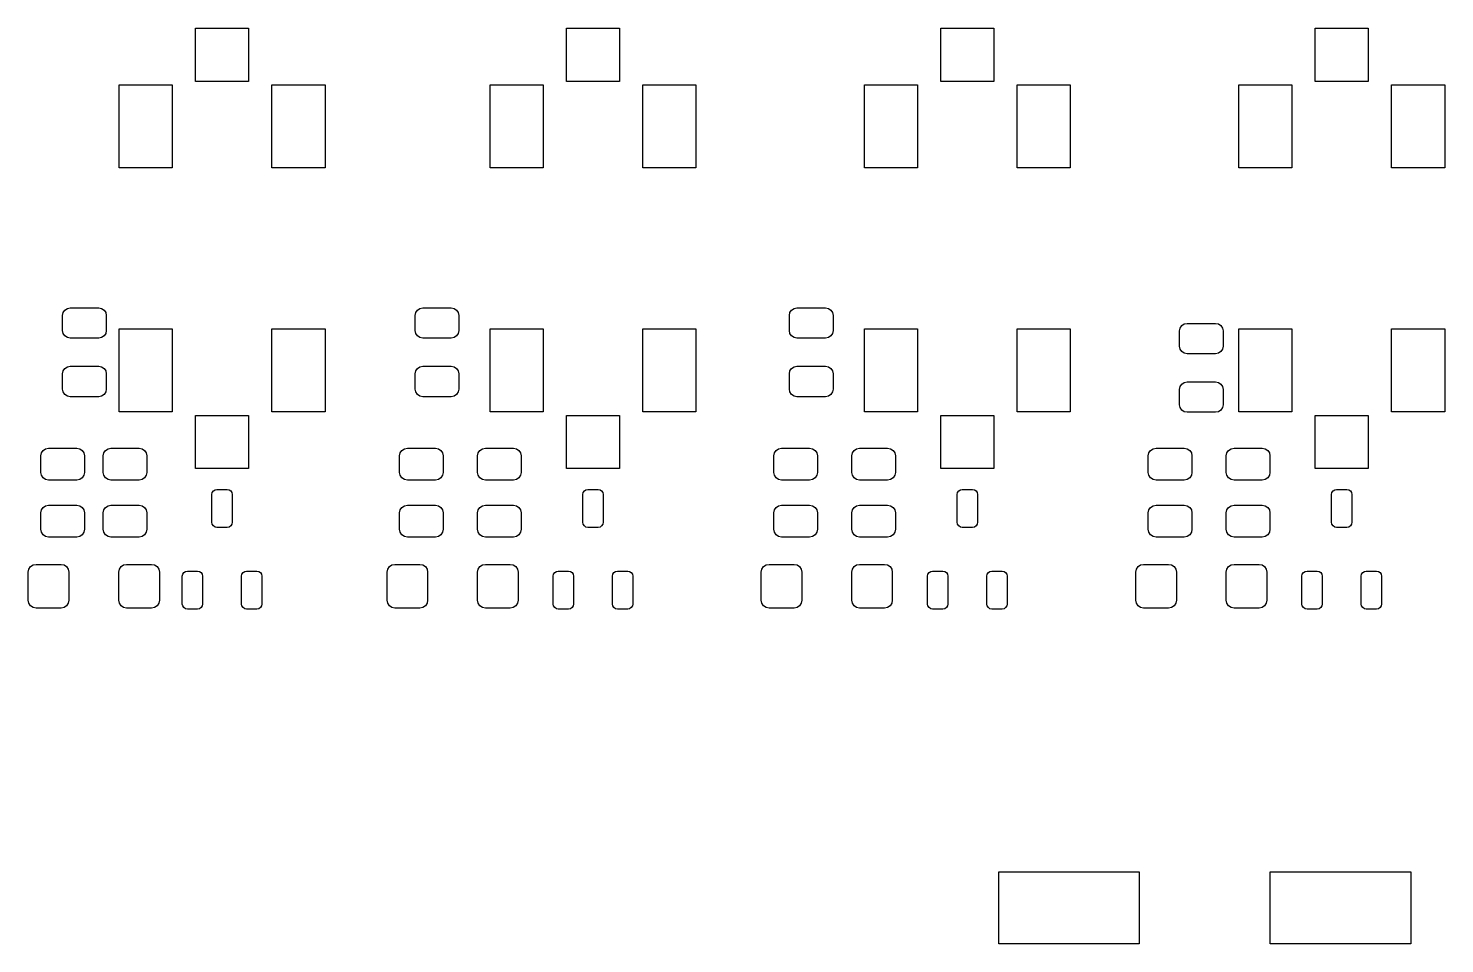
# Model space of a CAD drawing. Extents: x 16.9 to 110, y -69.5 to -40.1.
# Drawn here: x 16.9 to 62.3, y -69.46 to -40.12 of the extents above; entities that cross this region are included whole.
import ezdxf

# ---------------------------------------------------------------- set-up
doc = ezdxf.new("R2010")
doc.units = 0
doc.layers.add('BLACK', color=7, linetype='CONTINUOUS')

msp = doc.modelspace()

# ---------------------------------------------------------------- linework, layer by layer
at = {"layer": 'BLACK', "linetype": 'CONTINUOUS'}
for p, q in [((22.26, -41.816), (22.26, -40.116)), ((22.26, -40.116), (23.96, -40.116)), ((23.96, -40.116), (23.96, -41.816)), ((34.15, -41.816), (34.15, -40.116)), ((34.15, -40.116), (35.85, -40.116)), ((35.85, -40.116), (35.85, -41.816)), ((46.15, -41.816), (46.15, -40.116)), ((46.15, -40.116), (47.85, -40.116)), ((47.85, -40.116), (47.85, -41.816)), ((58.15, -41.816), (58.15, -40.116)), ((58.15, -40.116), (59.85, -40.116)), ((59.85, -40.116), (59.85, -41.816)), ((19.81, -44.586), (19.81, -41.926)), ((19.81, -41.926), (21.51, -41.926)), ((21.51, -41.926), (21.51, -44.586)), ((23.96, -41.816), (22.26, -41.816)), ((24.71, -44.586), (24.71, -41.926)), ((24.71, -41.926), (26.41, -41.926)), ((26.41, -41.926), (26.41, -44.586)), ((31.7, -44.586), (31.7, -41.926)), ((31.7, -41.926), (33.4, -41.926)), ((33.4, -41.926), (33.4, -44.586)), ((35.85, -41.816), (34.15, -41.816)), ((36.6, -44.586), (36.6, -41.926)), ((36.6, -41.926), (38.3, -41.926)), ((38.3, -41.926), (38.3, -44.586)), ((43.7, -44.586), (43.7, -41.926)), ((43.7, -41.926), (45.4, -41.926)), ((45.4, -41.926), (45.4, -44.586)), ((47.85, -41.816), (46.15, -41.816)), ((48.6, -44.586), (48.6, -41.926)), ((48.6, -41.926), (50.3, -41.926)), ((50.3, -41.926), (50.3, -44.586)), ((55.7, -44.586), (55.7, -41.926)), ((55.7, -41.926), (57.4, -41.926)), ((57.4, -41.926), (57.4, -44.586)), ((59.85, -41.816), (58.15, -41.816)), ((60.6, -44.586), (60.6, -41.926)), ((60.6, -41.926), (62.3, -41.926)), ((62.3, -41.926), (62.3, -44.586)), ((21.51, -44.586), (19.81, -44.586)), ((26.41, -44.586), (24.71, -44.586)), ((33.4, -44.586), (31.7, -44.586)), ((38.3, -44.586), (36.6, -44.586)), ((45.4, -44.586), (43.7, -44.586)), ((50.3, -44.586), (48.6, -44.586)), ((57.4, -44.586), (55.7, -44.586)), ((62.3, -44.586), (60.6, -44.586)), ((18, -49.31875), (18.018554, -49.225471)), ((18, -49.80625), (18, -49.31875)), ((18.018554, -49.225471), (18.071393, -49.146393)), ((18.071393, -49.146393), (18.150471, -49.093554)), ((18.150471, -49.093554), (18.24375, -49.075)), ((18.24375, -49.075), (19.15625, -49.075)), ((19.15625, -49.075), (19.249529, -49.093554)), ((19.249529, -49.093554), (19.328607, -49.146393)), ((19.328607, -49.146393), (19.381446, -49.225471)), ((19.381446, -49.225471), (19.4, -49.31875)), ((19.4, -49.31875), (19.4, -49.80625)), ((29.3, -49.31875), (29.318554, -49.225471)), ((29.3, -49.80625), (29.3, -49.31875)), ((29.318554, -49.225471), (29.371393, -49.146393)), ((29.371393, -49.146393), (29.450471, -49.093554)), ((29.450471, -49.093554), (29.54375, -49.075)), ((29.54375, -49.075), (30.45625, -49.075)), ((30.45625, -49.075), (30.549529, -49.093554)), ((30.549529, -49.093554), (30.628607, -49.146393)), ((30.628607, -49.146393), (30.681446, -49.225471)), ((30.681446, -49.225471), (30.7, -49.31875)), ((30.7, -49.31875), (30.7, -49.80625)), ((41.295, -49.31875), (41.313554, -49.225471)), ((41.295, -49.80625), (41.295, -49.31875)), ((41.313554, -49.225471), (41.366393, -49.146393)), ((41.366393, -49.146393), (41.445471, -49.093554)), ((41.445471, -49.093554), (41.53875, -49.075)), ((41.53875, -49.075), (42.45125, -49.075)), ((42.45125, -49.075), (42.544529, -49.093554)), ((42.544529, -49.093554), (42.623607, -49.146393)), ((42.623607, -49.146393), (42.676446, -49.225471)), ((42.676446, -49.225471), (42.695, -49.31875)), ((42.695, -49.31875), (42.695, -49.80625)), ((18.018554, -49.899529), (18, -49.80625)), ((18.071393, -49.978607), (18.018554, -49.899529)), ((19.381446, -49.899529), (19.328607, -49.978607)), ((19.4, -49.80625), (19.381446, -49.899529)), ((19.81, -52.414), (19.81, -49.754)), ((19.81, -49.754), (21.51, -49.754)), ((21.51, -49.754), (21.51, -52.414)), ((24.71, -52.414), (24.71, -49.754)), ((24.71, -49.754), (26.41, -49.754)), ((26.41, -49.754), (26.41, -52.414)), ((29.318554, -49.899529), (29.3, -49.80625)), ((29.371393, -49.978607), (29.318554, -49.899529)), ((30.681446, -49.899529), (30.628607, -49.978607)), ((30.7, -49.80625), (30.681446, -49.899529)), ((31.7, -52.414), (31.7, -49.754)), ((31.7, -49.754), (33.4, -49.754)), ((33.4, -49.754), (33.4, -52.414)), ((36.6, -52.414), (36.6, -49.754)), ((36.6, -49.754), (38.3, -49.754)), ((38.3, -49.754), (38.3, -52.414)), ((41.313554, -49.899529), (41.295, -49.80625)), ((41.366393, -49.978607), (41.313554, -49.899529)), ((42.676446, -49.899529), (42.623607, -49.978607)), ((42.695, -49.80625), (42.676446, -49.899529)), ((43.7, -52.414), (43.7, -49.754)), ((43.7, -49.754), (45.4, -49.754)), ((45.4, -49.754), (45.4, -52.414)), ((48.6, -52.414), (48.6, -49.754)), ((48.6, -49.754), (50.3, -49.754)), ((50.3, -49.754), (50.3, -52.414)), ((53.8, -49.81875), (53.818554, -49.725471)), ((53.8, -50.30625), (53.8, -49.81875)), ((53.818554, -49.725471), (53.871393, -49.646393)), ((53.871393, -49.646393), (53.950471, -49.593554)), ((53.950471, -49.593554), (54.04375, -49.575)), ((54.04375, -49.575), (54.95625, -49.575)), ((54.95625, -49.575), (55.049529, -49.593554)), ((55.049529, -49.593554), (55.128607, -49.646393)), ((55.128607, -49.646393), (55.181446, -49.725471)), ((55.181446, -49.725471), (55.2, -49.81875)), ((55.2, -49.81875), (55.2, -50.30625)), ((55.7, -52.414), (55.7, -49.754)), ((55.7, -49.754), (57.4, -49.754)), ((57.4, -49.754), (57.4, -52.414)), ((60.6, -52.414), (60.6, -49.754)), ((60.6, -49.754), (62.3, -49.754)), ((62.3, -49.754), (62.3, -52.414)), ((18.150471, -50.031446), (18.071393, -49.978607)), ((18.24375, -50.05), (18.150471, -50.031446)), ((19.15625, -50.05), (18.24375, -50.05)), ((19.249529, -50.031446), (19.15625, -50.05)), ((19.328607, -49.978607), (19.249529, -50.031446)), ((29.450471, -50.031446), (29.371393, -49.978607)), ((29.54375, -50.05), (29.450471, -50.031446)), ((30.45625, -50.05), (29.54375, -50.05)), ((30.549529, -50.031446), (30.45625, -50.05)), ((30.628607, -49.978607), (30.549529, -50.031446)), ((41.445471, -50.031446), (41.366393, -49.978607)), ((41.53875, -50.05), (41.445471, -50.031446)), ((42.45125, -50.05), (41.53875, -50.05)), ((42.544529, -50.031446), (42.45125, -50.05)), ((42.623607, -49.978607), (42.544529, -50.031446)), ((53.818554, -50.399529), (53.8, -50.30625)), ((55.2, -50.30625), (55.181446, -50.399529)), ((53.871393, -50.478607), (53.818554, -50.399529)), ((53.950471, -50.531446), (53.871393, -50.478607)), ((54.04375, -50.55), (53.950471, -50.531446)), ((54.95625, -50.55), (54.04375, -50.55)), ((55.049529, -50.531446), (54.95625, -50.55)), ((55.128607, -50.478607), (55.049529, -50.531446)), ((55.181446, -50.399529), (55.128607, -50.478607)), ((18, -51.19375), (18.018554, -51.100471)), ((18, -51.68125), (18, -51.19375)), ((18.018554, -51.100471), (18.071393, -51.021393)), ((18.071393, -51.021393), (18.150471, -50.968554)), ((18.150471, -50.968554), (18.24375, -50.95)), ((18.24375, -50.95), (19.15625, -50.95)), ((19.15625, -50.95), (19.249529, -50.968554)), ((19.249529, -50.968554), (19.328607, -51.021393)), ((19.328607, -51.021393), (19.381446, -51.100471)), ((19.381446, -51.100471), (19.4, -51.19375)), ((19.4, -51.19375), (19.4, -51.68125)), ((29.3, -51.19375), (29.318554, -51.100471)), ((29.3, -51.68125), (29.3, -51.19375)), ((29.318554, -51.100471), (29.371393, -51.021393)), ((29.371393, -51.021393), (29.450471, -50.968554)), ((29.450471, -50.968554), (29.54375, -50.95)), ((29.54375, -50.95), (30.45625, -50.95)), ((30.45625, -50.95), (30.549529, -50.968554)), ((30.549529, -50.968554), (30.628607, -51.021393)), ((30.628607, -51.021393), (30.681446, -51.100471)), ((30.681446, -51.100471), (30.7, -51.19375)), ((30.7, -51.19375), (30.7, -51.68125)), ((41.295, -51.19375), (41.313554, -51.100471)), ((41.295, -51.68125), (41.295, -51.19375)), ((41.313554, -51.100471), (41.366393, -51.021393)), ((41.366393, -51.021393), (41.445471, -50.968554)), ((41.445471, -50.968554), (41.53875, -50.95)), ((41.53875, -50.95), (42.45125, -50.95)), ((42.45125, -50.95), (42.544529, -50.968554)), ((42.544529, -50.968554), (42.623607, -51.021393)), ((42.623607, -51.021393), (42.676446, -51.100471)), ((42.676446, -51.100471), (42.695, -51.19375)), ((42.695, -51.19375), (42.695, -51.68125)), ((18.018554, -51.774529), (18, -51.68125)), ((19.4, -51.68125), (19.381446, -51.774529)), ((29.318554, -51.774529), (29.3, -51.68125)), ((30.7, -51.68125), (30.681446, -51.774529)), ((41.313554, -51.774529), (41.295, -51.68125)), ((42.695, -51.68125), (42.676446, -51.774529)), ((53.8, -51.69375), (53.818554, -51.600471)), ((53.8, -52.18125), (53.8, -51.69375)), ((53.818554, -51.600471), (53.871393, -51.521393)), ((53.871393, -51.521393), (53.950471, -51.468554)), ((53.950471, -51.468554), (54.04375, -51.45)), ((54.04375, -51.45), (54.95625, -51.45)), ((54.95625, -51.45), (55.049529, -51.468554)), ((55.049529, -51.468554), (55.128607, -51.521393)), ((55.128607, -51.521393), (55.181446, -51.600471)), ((55.181446, -51.600471), (55.2, -51.69375)), ((55.2, -51.69375), (55.2, -52.18125)), ((18.071393, -51.853607), (18.018554, -51.774529)), ((18.150471, -51.906446), (18.071393, -51.853607)), ((18.24375, -51.925), (18.150471, -51.906446)), ((19.15625, -51.925), (18.24375, -51.925)), ((19.249529, -51.906446), (19.15625, -51.925)), ((19.328607, -51.853607), (19.249529, -51.906446)), ((19.381446, -51.774529), (19.328607, -51.853607)), ((29.371393, -51.853607), (29.318554, -51.774529)), ((29.450471, -51.906446), (29.371393, -51.853607)), ((29.54375, -51.925), (29.450471, -51.906446)), ((30.45625, -51.925), (29.54375, -51.925)), ((30.549529, -51.906446), (30.45625, -51.925)), ((30.628607, -51.853607), (30.549529, -51.906446)), ((30.681446, -51.774529), (30.628607, -51.853607)), ((41.366393, -51.853607), (41.313554, -51.774529)), ((41.445471, -51.906446), (41.366393, -51.853607)), ((41.53875, -51.925), (41.445471, -51.906446)), ((42.45125, -51.925), (41.53875, -51.925)), ((42.544529, -51.906446), (42.45125, -51.925)), ((42.623607, -51.853607), (42.544529, -51.906446)), ((42.676446, -51.774529), (42.623607, -51.853607)), ((53.818554, -52.274529), (53.8, -52.18125)), ((55.2, -52.18125), (55.181446, -52.274529)), ((21.51, -52.414), (19.81, -52.414)), ((22.26, -54.224), (22.26, -52.524)), ((22.26, -52.524), (23.96, -52.524)), ((23.96, -52.524), (23.96, -54.224)), ((26.41, -52.414), (24.71, -52.414)), ((33.4, -52.414), (31.7, -52.414)), ((34.15, -54.224), (34.15, -52.524)), ((34.15, -52.524), (35.85, -52.524)), ((35.85, -52.524), (35.85, -54.224)), ((38.3, -52.414), (36.6, -52.414)), ((45.4, -52.414), (43.7, -52.414)), ((46.15, -54.224), (46.15, -52.524)), ((46.15, -52.524), (47.85, -52.524)), ((47.85, -52.524), (47.85, -54.224)), ((50.3, -52.414), (48.6, -52.414)), ((53.871393, -52.353607), (53.818554, -52.274529)), ((53.950471, -52.406446), (53.871393, -52.353607)), ((54.04375, -52.425), (53.950471, -52.406446)), ((54.95625, -52.425), (54.04375, -52.425)), ((55.049529, -52.406446), (54.95625, -52.425)), ((55.128607, -52.353607), (55.049529, -52.406446)), ((55.181446, -52.274529), (55.128607, -52.353607)), ((57.4, -52.414), (55.7, -52.414)), ((58.15, -54.224), (58.15, -52.524)), ((58.15, -52.524), (59.85, -52.524)), ((59.85, -52.524), (59.85, -54.224)), ((62.3, -52.414), (60.6, -52.414)), ((17.3, -53.825), (17.31903, -53.729329)), ((17.3, -54.35), (17.3, -53.825)), ((17.31903, -53.729329), (17.373223, -53.648223)), ((17.373223, -53.648223), (17.454329, -53.59403)), ((17.454329, -53.59403), (17.55, -53.575)), ((17.55, -53.575), (18.45, -53.575)), ((18.45, -53.575), (18.545671, -53.59403)), ((18.545671, -53.59403), (18.626777, -53.648223)), ((18.626777, -53.648223), (18.68097, -53.729329)), ((18.68097, -53.729329), (18.7, -53.825)), ((18.7, -53.825), (18.7, -54.35)), ((19.3, -53.825), (19.31903, -53.729329)), ((19.3, -54.35), (19.3, -53.825)), ((19.31903, -53.729329), (19.373223, -53.648223)), ((19.373223, -53.648223), (19.454329, -53.59403)), ((19.454329, -53.59403), (19.55, -53.575)), ((19.55, -53.575), (20.45, -53.575)), ((20.45, -53.575), (20.545671, -53.59403)), ((20.545671, -53.59403), (20.626777, -53.648223)), ((20.626777, -53.648223), (20.68097, -53.729329)), ((20.68097, -53.729329), (20.7, -53.825)), ((20.7, -53.825), (20.7, -54.35)), ((28.8, -53.825), (28.81903, -53.729329)), ((28.8, -54.35), (28.8, -53.825)), ((28.81903, -53.729329), (28.873223, -53.648223)), ((28.873223, -53.648223), (28.954329, -53.59403)), ((28.954329, -53.59403), (29.05, -53.575)), ((29.05, -53.575), (29.95, -53.575)), ((29.95, -53.575), (30.045671, -53.59403)), ((30.045671, -53.59403), (30.126777, -53.648223)), ((30.126777, -53.648223), (30.18097, -53.729329)), ((30.18097, -53.729329), (30.2, -53.825)), ((30.2, -53.825), (30.2, -54.35)), ((31.3, -53.825), (31.31903, -53.729329)), ((31.3, -54.35), (31.3, -53.825)), ((31.31903, -53.729329), (31.373223, -53.648223)), ((31.373223, -53.648223), (31.454329, -53.59403)), ((31.454329, -53.59403), (31.55, -53.575)), ((31.55, -53.575), (32.45, -53.575)), ((32.45, -53.575), (32.545671, -53.59403)), ((32.545671, -53.59403), (32.626777, -53.648223)), ((32.626777, -53.648223), (32.68097, -53.729329)), ((32.68097, -53.729329), (32.7, -53.825)), ((32.7, -53.825), (32.7, -54.35)), ((40.795, -53.825), (40.81403, -53.729329)), ((40.795, -54.35), (40.795, -53.825)), ((40.81403, -53.729329), (40.868223, -53.648223)), ((40.868223, -53.648223), (40.949329, -53.59403)), ((40.949329, -53.59403), (41.045, -53.575)), ((41.045, -53.575), (41.945, -53.575)), ((41.945, -53.575), (42.040671, -53.59403)), ((42.040671, -53.59403), (42.121777, -53.648223)), ((42.121777, -53.648223), (42.17597, -53.729329)), ((42.17597, -53.729329), (42.195, -53.825)), ((42.195, -53.825), (42.195, -54.35)), ((43.295, -53.825), (43.31403, -53.729329)), ((43.295, -54.35), (43.295, -53.825)), ((43.31403, -53.729329), (43.368223, -53.648223)), ((43.368223, -53.648223), (43.449329, -53.59403)), ((43.449329, -53.59403), (43.545, -53.575)), ((43.545, -53.575), (44.445, -53.575)), ((44.445, -53.575), (44.540671, -53.59403)), ((44.540671, -53.59403), (44.621777, -53.648223)), ((44.621777, -53.648223), (44.67597, -53.729329)), ((44.67597, -53.729329), (44.695, -53.825)), ((44.695, -53.825), (44.695, -54.35)), ((52.8, -53.825), (52.81903, -53.729329)), ((52.8, -54.35), (52.8, -53.825)), ((52.81903, -53.729329), (52.873223, -53.648223)), ((52.873223, -53.648223), (52.954329, -53.59403)), ((52.954329, -53.59403), (53.05, -53.575)), ((53.05, -53.575), (53.95, -53.575)), ((53.95, -53.575), (54.045671, -53.59403)), ((54.045671, -53.59403), (54.126777, -53.648223)), ((54.126777, -53.648223), (54.18097, -53.729329)), ((54.18097, -53.729329), (54.2, -53.825)), ((54.2, -53.825), (54.2, -54.35)), ((55.3, -53.825), (55.31903, -53.729329)), ((55.3, -54.35), (55.3, -53.825)), ((55.31903, -53.729329), (55.373223, -53.648223)), ((55.373223, -53.648223), (55.454329, -53.59403)), ((55.454329, -53.59403), (55.55, -53.575)), ((55.55, -53.575), (56.45, -53.575)), ((56.45, -53.575), (56.545671, -53.59403)), ((56.545671, -53.59403), (56.626777, -53.648223)), ((56.626777, -53.648223), (56.68097, -53.729329)), ((56.68097, -53.729329), (56.7, -53.825)), ((56.7, -53.825), (56.7, -54.35)), ((17.31903, -54.445671), (17.3, -54.35)), ((17.373223, -54.526777), (17.31903, -54.445671)), ((18.68097, -54.445671), (18.626777, -54.526777)), ((18.7, -54.35), (18.68097, -54.445671)), ((19.31903, -54.445671), (19.3, -54.35)), ((19.373223, -54.526777), (19.31903, -54.445671)), ((20.68097, -54.445671), (20.626777, -54.526777)), ((20.7, -54.35), (20.68097, -54.445671)), ((23.96, -54.224), (22.26, -54.224)), ((28.81903, -54.445671), (28.8, -54.35)), ((28.873223, -54.526777), (28.81903, -54.445671)), ((30.18097, -54.445671), (30.126777, -54.526777)), ((30.2, -54.35), (30.18097, -54.445671)), ((31.31903, -54.445671), (31.3, -54.35)), ((31.373223, -54.526777), (31.31903, -54.445671)), ((32.68097, -54.445671), (32.626777, -54.526777)), ((32.7, -54.35), (32.68097, -54.445671)), ((35.85, -54.224), (34.15, -54.224)), ((40.81403, -54.445671), (40.795, -54.35)), ((40.868223, -54.526777), (40.81403, -54.445671)), ((42.17597, -54.445671), (42.121777, -54.526777)), ((42.195, -54.35), (42.17597, -54.445671)), ((43.31403, -54.445671), (43.295, -54.35)), ((43.368223, -54.526777), (43.31403, -54.445671)), ((44.67597, -54.445671), (44.621777, -54.526777)), ((44.695, -54.35), (44.67597, -54.445671)), ((47.85, -54.224), (46.15, -54.224)), ((52.81903, -54.445671), (52.8, -54.35)), ((52.873223, -54.526777), (52.81903, -54.445671)), ((54.18097, -54.445671), (54.126777, -54.526777)), ((54.2, -54.35), (54.18097, -54.445671)), ((55.31903, -54.445671), (55.3, -54.35)), ((55.373223, -54.526777), (55.31903, -54.445671)), ((56.68097, -54.445671), (56.626777, -54.526777)), ((56.7, -54.35), (56.68097, -54.445671)), ((59.85, -54.224), (58.15, -54.224)), ((17.454329, -54.58097), (17.373223, -54.526777)), ((17.55, -54.6), (17.454329, -54.58097)), ((18.45, -54.6), (17.55, -54.6)), ((18.545671, -54.58097), (18.45, -54.6)), ((18.626777, -54.526777), (18.545671, -54.58097)), ((19.454329, -54.58097), (19.373223, -54.526777)), ((19.55, -54.6), (19.454329, -54.58097)), ((20.45, -54.6), (19.55, -54.6)), ((20.545671, -54.58097), (20.45, -54.6)), ((20.626777, -54.526777), (20.545671, -54.58097)), ((22.832595, -54.942595), (22.885314, -54.90737)), ((22.885314, -54.90737), (22.9475, -54.895)), ((22.9475, -54.895), (23.2725, -54.895)), ((23.2725, -54.895), (23.334686, -54.90737)), ((23.334686, -54.90737), (23.387405, -54.942595)), ((28.954329, -54.58097), (28.873223, -54.526777)), ((29.05, -54.6), (28.954329, -54.58097)), ((29.95, -54.6), (29.05, -54.6)), ((30.045671, -54.58097), (29.95, -54.6)), ((30.126777, -54.526777), (30.045671, -54.58097)), ((31.454329, -54.58097), (31.373223, -54.526777)), ((31.55, -54.6), (31.454329, -54.58097)), ((32.45, -54.6), (31.55, -54.6)), ((32.545671, -54.58097), (32.45, -54.6)), ((32.626777, -54.526777), (32.545671, -54.58097)), ((34.722595, -54.942595), (34.775314, -54.90737)), ((34.775314, -54.90737), (34.8375, -54.895)), ((34.8375, -54.895), (35.1625, -54.895)), ((35.1625, -54.895), (35.224686, -54.90737)), ((35.224686, -54.90737), (35.277405, -54.942595)), ((40.949329, -54.58097), (40.868223, -54.526777)), ((41.045, -54.6), (40.949329, -54.58097)), ((41.945, -54.6), (41.045, -54.6)), ((42.040671, -54.58097), (41.945, -54.6)), ((42.121777, -54.526777), (42.040671, -54.58097)), ((43.449329, -54.58097), (43.368223, -54.526777)), ((43.545, -54.6), (43.449329, -54.58097)), ((44.445, -54.6), (43.545, -54.6)), ((44.540671, -54.58097), (44.445, -54.6)), ((44.621777, -54.526777), (44.540671, -54.58097)), ((46.722595, -54.942595), (46.775314, -54.90737)), ((46.775314, -54.90737), (46.8375, -54.895)), ((46.8375, -54.895), (47.1625, -54.895)), ((47.1625, -54.895), (47.224686, -54.90737)), ((47.224686, -54.90737), (47.277405, -54.942595)), ((52.954329, -54.58097), (52.873223, -54.526777)), ((53.05, -54.6), (52.954329, -54.58097)), ((53.95, -54.6), (53.05, -54.6)), ((54.045671, -54.58097), (53.95, -54.6)), ((54.126777, -54.526777), (54.045671, -54.58097)), ((55.454329, -54.58097), (55.373223, -54.526777)), ((55.55, -54.6), (55.454329, -54.58097)), ((56.45, -54.6), (55.55, -54.6)), ((56.545671, -54.58097), (56.45, -54.6)), ((56.626777, -54.526777), (56.545671, -54.58097)), ((58.722595, -54.942595), (58.775314, -54.90737)), ((58.775314, -54.90737), (58.8375, -54.895)), ((58.8375, -54.895), (59.1625, -54.895)), ((59.1625, -54.895), (59.224686, -54.90737)), ((59.224686, -54.90737), (59.277405, -54.942595)), ((22.785, -55.0575), (22.79737, -54.995314)), ((22.785, -55.9525), (22.785, -55.0575)), ((22.79737, -54.995314), (22.832595, -54.942595)), ((23.387405, -54.942595), (23.42263, -54.995314)), ((23.42263, -54.995314), (23.435, -55.0575)), ((23.435, -55.0575), (23.435, -55.9525)), ((34.675, -55.0575), (34.68737, -54.995314)), ((34.675, -55.9525), (34.675, -55.0575)), ((34.68737, -54.995314), (34.722595, -54.942595)), ((35.277405, -54.942595), (35.31263, -54.995314)), ((35.31263, -54.995314), (35.325, -55.0575)), ((35.325, -55.0575), (35.325, -55.9525)), ((46.675, -55.0575), (46.68737, -54.995314)), ((46.675, -55.9525), (46.675, -55.0575)), ((46.68737, -54.995314), (46.722595, -54.942595)), ((47.277405, -54.942595), (47.31263, -54.995314)), ((47.31263, -54.995314), (47.325, -55.0575)), ((47.325, -55.0575), (47.325, -55.9525)), ((58.675, -55.0575), (58.68737, -54.995314)), ((58.675, -55.9525), (58.675, -55.0575)), ((58.68737, -54.995314), (58.722595, -54.942595)), ((59.277405, -54.942595), (59.31263, -54.995314)), ((59.31263, -54.995314), (59.325, -55.0575)), ((59.325, -55.0575), (59.325, -55.9525)), ((17.3, -55.65), (17.31903, -55.554329)), ((17.3, -56.175), (17.3, -55.65)), ((17.31903, -55.554329), (17.373223, -55.473223)), ((17.373223, -55.473223), (17.454329, -55.41903)), ((17.454329, -55.41903), (17.55, -55.4)), ((17.55, -55.4), (18.45, -55.4)), ((18.45, -55.4), (18.545671, -55.41903)), ((18.545671, -55.41903), (18.626777, -55.473223)), ((18.626777, -55.473223), (18.68097, -55.554329)), ((18.68097, -55.554329), (18.7, -55.65)), ((18.7, -55.65), (18.7, -56.175)), ((19.3, -55.65), (19.31903, -55.554329)), ((19.3, -56.175), (19.3, -55.65)), ((19.31903, -55.554329), (19.373223, -55.473223)), ((19.373223, -55.473223), (19.454329, -55.41903)), ((19.454329, -55.41903), (19.55, -55.4)), ((19.55, -55.4), (20.45, -55.4)), ((20.45, -55.4), (20.545671, -55.41903)), ((20.545671, -55.41903), (20.626777, -55.473223)), ((20.626777, -55.473223), (20.68097, -55.554329)), ((20.68097, -55.554329), (20.7, -55.65)), ((20.7, -55.65), (20.7, -56.175)), ((28.8, -55.65), (28.81903, -55.554329)), ((28.8, -56.175), (28.8, -55.65)), ((28.81903, -55.554329), (28.873223, -55.473223)), ((28.873223, -55.473223), (28.954329, -55.41903)), ((28.954329, -55.41903), (29.05, -55.4)), ((29.05, -55.4), (29.95, -55.4)), ((29.95, -55.4), (30.045671, -55.41903)), ((30.045671, -55.41903), (30.126777, -55.473223)), ((30.126777, -55.473223), (30.18097, -55.554329)), ((30.18097, -55.554329), (30.2, -55.65)), ((30.2, -55.65), (30.2, -56.175)), ((31.3, -55.65), (31.31903, -55.554329)), ((31.3, -56.175), (31.3, -55.65)), ((31.31903, -55.554329), (31.373223, -55.473223)), ((31.373223, -55.473223), (31.454329, -55.41903)), ((31.454329, -55.41903), (31.55, -55.4)), ((31.55, -55.4), (32.45, -55.4)), ((32.45, -55.4), (32.545671, -55.41903)), ((32.545671, -55.41903), (32.626777, -55.473223)), ((32.626777, -55.473223), (32.68097, -55.554329)), ((32.68097, -55.554329), (32.7, -55.65)), ((32.7, -55.65), (32.7, -56.175)), ((40.795, -55.65), (40.81403, -55.554329)), ((40.795, -56.175), (40.795, -55.65)), ((40.81403, -55.554329), (40.868223, -55.473223)), ((40.868223, -55.473223), (40.949329, -55.41903)), ((40.949329, -55.41903), (41.045, -55.4)), ((41.045, -55.4), (41.945, -55.4)), ((41.945, -55.4), (42.040671, -55.41903)), ((42.040671, -55.41903), (42.121777, -55.473223)), ((42.121777, -55.473223), (42.17597, -55.554329)), ((42.17597, -55.554329), (42.195, -55.65)), ((42.195, -55.65), (42.195, -56.175)), ((43.295, -55.65), (43.31403, -55.554329)), ((43.295, -56.175), (43.295, -55.65)), ((43.31403, -55.554329), (43.368223, -55.473223)), ((43.368223, -55.473223), (43.449329, -55.41903)), ((43.449329, -55.41903), (43.545, -55.4)), ((43.545, -55.4), (44.445, -55.4)), ((44.445, -55.4), (44.540671, -55.41903)), ((44.540671, -55.41903), (44.621777, -55.473223)), ((44.621777, -55.473223), (44.67597, -55.554329)), ((44.67597, -55.554329), (44.695, -55.65)), ((44.695, -55.65), (44.695, -56.175)), ((52.8, -55.65), (52.81903, -55.554329)), ((52.8, -56.175), (52.8, -55.65)), ((52.81903, -55.554329), (52.873223, -55.473223)), ((52.873223, -55.473223), (52.954329, -55.41903)), ((52.954329, -55.41903), (53.05, -55.4)), ((53.05, -55.4), (53.95, -55.4)), ((53.95, -55.4), (54.045671, -55.41903)), ((54.045671, -55.41903), (54.126777, -55.473223)), ((54.126777, -55.473223), (54.18097, -55.554329)), ((54.18097, -55.554329), (54.2, -55.65)), ((54.2, -55.65), (54.2, -56.175)), ((55.3, -55.65), (55.31903, -55.554329)), ((55.3, -56.175), (55.3, -55.65)), ((55.31903, -55.554329), (55.373223, -55.473223)), ((55.373223, -55.473223), (55.454329, -55.41903)), ((55.454329, -55.41903), (55.55, -55.4)), ((55.55, -55.4), (56.45, -55.4)), ((56.45, -55.4), (56.545671, -55.41903)), ((56.545671, -55.41903), (56.626777, -55.473223)), ((56.626777, -55.473223), (56.68097, -55.554329)), ((56.68097, -55.554329), (56.7, -55.65)), ((56.7, -55.65), (56.7, -56.175)), ((17.31903, -56.270671), (17.3, -56.175)), ((17.373223, -56.351777), (17.31903, -56.270671)), ((18.68097, -56.270671), (18.626777, -56.351777)), ((18.7, -56.175), (18.68097, -56.270671)), ((19.31903, -56.270671), (19.3, -56.175)), ((19.373223, -56.351777), (19.31903, -56.270671)), ((20.68097, -56.270671), (20.626777, -56.351777)), ((20.7, -56.175), (20.68097, -56.270671)), ((22.79737, -56.014686), (22.785, -55.9525)), ((22.832595, -56.067405), (22.79737, -56.014686)), ((22.885314, -56.10263), (22.832595, -56.067405)), ((22.9475, -56.115), (22.885314, -56.10263)), ((23.2725, -56.115), (22.9475, -56.115)), ((23.334686, -56.10263), (23.2725, -56.115)), ((23.387405, -56.067405), (23.334686, -56.10263)), ((23.42263, -56.014686), (23.387405, -56.067405)), ((23.435, -55.9525), (23.42263, -56.014686)), ((28.81903, -56.270671), (28.8, -56.175)), ((28.873223, -56.351777), (28.81903, -56.270671)), ((30.18097, -56.270671), (30.126777, -56.351777)), ((30.2, -56.175), (30.18097, -56.270671)), ((31.31903, -56.270671), (31.3, -56.175)), ((31.373223, -56.351777), (31.31903, -56.270671)), ((32.68097, -56.270671), (32.626777, -56.351777)), ((32.7, -56.175), (32.68097, -56.270671)), ((34.68737, -56.014686), (34.675, -55.9525)), ((34.722595, -56.067405), (34.68737, -56.014686)), ((34.775314, -56.10263), (34.722595, -56.067405)), ((34.8375, -56.115), (34.775314, -56.10263)), ((35.1625, -56.115), (34.8375, -56.115)), ((35.224686, -56.10263), (35.1625, -56.115)), ((35.277405, -56.067405), (35.224686, -56.10263)), ((35.31263, -56.014686), (35.277405, -56.067405)), ((35.325, -55.9525), (35.31263, -56.014686)), ((40.81403, -56.270671), (40.795, -56.175)), ((40.868223, -56.351777), (40.81403, -56.270671)), ((42.17597, -56.270671), (42.121777, -56.351777)), ((42.195, -56.175), (42.17597, -56.270671)), ((43.31403, -56.270671), (43.295, -56.175)), ((43.368223, -56.351777), (43.31403, -56.270671)), ((44.67597, -56.270671), (44.621777, -56.351777)), ((44.695, -56.175), (44.67597, -56.270671)), ((46.68737, -56.014686), (46.675, -55.9525)), ((46.722595, -56.067405), (46.68737, -56.014686)), ((46.775314, -56.10263), (46.722595, -56.067405)), ((46.8375, -56.115), (46.775314, -56.10263)), ((47.1625, -56.115), (46.8375, -56.115)), ((47.224686, -56.10263), (47.1625, -56.115)), ((47.277405, -56.067405), (47.224686, -56.10263)), ((47.31263, -56.014686), (47.277405, -56.067405)), ((47.325, -55.9525), (47.31263, -56.014686)), ((52.81903, -56.270671), (52.8, -56.175)), ((52.873223, -56.351777), (52.81903, -56.270671)), ((54.18097, -56.270671), (54.126777, -56.351777)), ((54.2, -56.175), (54.18097, -56.270671)), ((55.31903, -56.270671), (55.3, -56.175)), ((55.373223, -56.351777), (55.31903, -56.270671)), ((56.68097, -56.270671), (56.626777, -56.351777)), ((56.7, -56.175), (56.68097, -56.270671)), ((58.68737, -56.014686), (58.675, -55.9525)), ((58.722595, -56.067405), (58.68737, -56.014686)), ((58.775314, -56.10263), (58.722595, -56.067405)), ((58.8375, -56.115), (58.775314, -56.10263)), ((59.1625, -56.115), (58.8375, -56.115)), ((59.224686, -56.10263), (59.1625, -56.115)), ((59.277405, -56.067405), (59.224686, -56.10263)), ((59.31263, -56.014686), (59.277405, -56.067405)), ((59.325, -55.9525), (59.31263, -56.014686)), ((17.454329, -56.40597), (17.373223, -56.351777)), ((17.55, -56.425), (17.454329, -56.40597)), ((18.45, -56.425), (17.55, -56.425)), ((18.545671, -56.40597), (18.45, -56.425)), ((18.626777, -56.351777), (18.545671, -56.40597)), ((19.454329, -56.40597), (19.373223, -56.351777)), ((19.55, -56.425), (19.454329, -56.40597)), ((20.45, -56.425), (19.55, -56.425)), ((20.545671, -56.40597), (20.45, -56.425)), ((20.626777, -56.351777), (20.545671, -56.40597)), ((28.954329, -56.40597), (28.873223, -56.351777)), ((29.05, -56.425), (28.954329, -56.40597)), ((29.95, -56.425), (29.05, -56.425)), ((30.045671, -56.40597), (29.95, -56.425)), ((30.126777, -56.351777), (30.045671, -56.40597)), ((31.454329, -56.40597), (31.373223, -56.351777)), ((31.55, -56.425), (31.454329, -56.40597)), ((32.45, -56.425), (31.55, -56.425)), ((32.545671, -56.40597), (32.45, -56.425)), ((32.626777, -56.351777), (32.545671, -56.40597)), ((40.949329, -56.40597), (40.868223, -56.351777)), ((41.045, -56.425), (40.949329, -56.40597)), ((41.945, -56.425), (41.045, -56.425)), ((42.040671, -56.40597), (41.945, -56.425)), ((42.121777, -56.351777), (42.040671, -56.40597)), ((43.449329, -56.40597), (43.368223, -56.351777)), ((43.545, -56.425), (43.449329, -56.40597)), ((44.445, -56.425), (43.545, -56.425)), ((44.540671, -56.40597), (44.445, -56.425)), ((44.621777, -56.351777), (44.540671, -56.40597)), ((52.954329, -56.40597), (52.873223, -56.351777)), ((53.05, -56.425), (52.954329, -56.40597)), ((53.95, -56.425), (53.05, -56.425)), ((54.045671, -56.40597), (53.95, -56.425)), ((54.126777, -56.351777), (54.045671, -56.40597)), ((55.454329, -56.40597), (55.373223, -56.351777)), ((55.55, -56.425), (55.454329, -56.40597)), ((56.45, -56.425), (55.55, -56.425)), ((56.545671, -56.40597), (56.45, -56.425)), ((56.626777, -56.351777), (56.545671, -56.40597)), ((16.9, -57.55), (16.91903, -57.454329)), ((16.9, -58.45), (16.9, -57.55)), ((16.91903, -57.454329), (16.973223, -57.373223)), ((16.973223, -57.373223), (17.054329, -57.31903)), ((17.054329, -57.31903), (17.15, -57.3)), ((17.15, -57.3), (17.95, -57.3)), ((17.95, -57.3), (18.045671, -57.31903)), ((18.045671, -57.31903), (18.126777, -57.373223)), ((18.126777, -57.373223), (18.18097, -57.454329)), ((18.18097, -57.454329), (18.2, -57.55)), ((18.2, -57.55), (18.2, -58.45)), ((19.8, -57.55), (19.81903, -57.454329)), ((19.8, -58.45), (19.8, -57.55)), ((19.81903, -57.454329), (19.873223, -57.373223)), ((19.873223, -57.373223), (19.954329, -57.31903)), ((19.954329, -57.31903), (20.05, -57.3)), ((20.05, -57.3), (20.85, -57.3)), ((20.85, -57.3), (20.945671, -57.31903)), ((20.945671, -57.31903), (21.026777, -57.373223)), ((21.026777, -57.373223), (21.08097, -57.454329)), ((21.08097, -57.454329), (21.1, -57.55)), ((21.1, -57.55), (21.1, -58.45)), ((21.835, -57.6775), (21.84737, -57.615314)), ((21.84737, -57.615314), (21.882595, -57.562595)), ((21.882595, -57.562595), (21.935314, -57.52737)), ((21.935314, -57.52737), (21.9975, -57.515)), ((21.9975, -57.515), (22.3225, -57.515)), ((22.3225, -57.515), (22.384686, -57.52737)), ((22.384686, -57.52737), (22.437405, -57.562595)), ((22.437405, -57.562595), (22.47263, -57.615314)), ((22.47263, -57.615314), (22.485, -57.6775)), ((23.735, -57.6775), (23.74737, -57.615314)), ((23.74737, -57.615314), (23.782595, -57.562595)), ((23.782595, -57.562595), (23.835314, -57.52737)), ((23.835314, -57.52737), (23.8975, -57.515)), ((23.8975, -57.515), (24.2225, -57.515)), ((24.2225, -57.515), (24.284686, -57.52737)), ((24.284686, -57.52737), (24.337405, -57.562595)), ((24.337405, -57.562595), (24.37263, -57.615314)), ((24.37263, -57.615314), (24.385, -57.6775)), ((28.4, -57.55), (28.41903, -57.454329)), ((28.4, -58.45), (28.4, -57.55)), ((28.41903, -57.454329), (28.473223, -57.373223)), ((28.473223, -57.373223), (28.554329, -57.31903)), ((28.554329, -57.31903), (28.65, -57.3)), ((28.65, -57.3), (29.45, -57.3)), ((29.45, -57.3), (29.545671, -57.31903)), ((29.545671, -57.31903), (29.626777, -57.373223)), ((29.626777, -57.373223), (29.68097, -57.454329)), ((29.68097, -57.454329), (29.7, -57.55)), ((29.7, -57.55), (29.7, -58.45)), ((31.3, -57.55), (31.31903, -57.454329)), ((31.3, -58.45), (31.3, -57.55)), ((31.31903, -57.454329), (31.373223, -57.373223)), ((31.373223, -57.373223), (31.454329, -57.31903)), ((31.454329, -57.31903), (31.55, -57.3)), ((31.55, -57.3), (32.35, -57.3)), ((32.35, -57.3), (32.445671, -57.31903)), ((32.445671, -57.31903), (32.526777, -57.373223)), ((32.526777, -57.373223), (32.58097, -57.454329)), ((32.58097, -57.454329), (32.6, -57.55)), ((32.6, -57.55), (32.6, -58.45)), ((33.725, -57.6775), (33.73737, -57.615314)), ((33.73737, -57.615314), (33.772595, -57.562595)), ((33.772595, -57.562595), (33.825314, -57.52737)), ((33.825314, -57.52737), (33.8875, -57.515)), ((33.8875, -57.515), (34.2125, -57.515)), ((34.2125, -57.515), (34.274686, -57.52737)), ((34.274686, -57.52737), (34.327405, -57.562595)), ((34.327405, -57.562595), (34.36263, -57.615314)), ((34.36263, -57.615314), (34.375, -57.6775)), ((35.625, -57.6775), (35.63737, -57.615314)), ((35.63737, -57.615314), (35.672595, -57.562595)), ((35.672595, -57.562595), (35.725314, -57.52737)), ((35.725314, -57.52737), (35.7875, -57.515)), ((35.7875, -57.515), (36.1125, -57.515)), ((36.1125, -57.515), (36.174686, -57.52737)), ((36.174686, -57.52737), (36.227405, -57.562595)), ((36.227405, -57.562595), (36.26263, -57.615314)), ((36.26263, -57.615314), (36.275, -57.6775)), ((40.395, -57.55), (40.41403, -57.454329)), ((40.395, -58.45), (40.395, -57.55)), ((40.41403, -57.454329), (40.468223, -57.373223)), ((40.468223, -57.373223), (40.549329, -57.31903)), ((40.549329, -57.31903), (40.645, -57.3)), ((40.645, -57.3), (41.445, -57.3)), ((41.445, -57.3), (41.540671, -57.31903)), ((41.540671, -57.31903), (41.621777, -57.373223)), ((41.621777, -57.373223), (41.67597, -57.454329)), ((41.67597, -57.454329), (41.695, -57.55)), ((41.695, -57.55), (41.695, -58.45)), ((43.295, -57.55), (43.31403, -57.454329)), ((43.295, -58.45), (43.295, -57.55)), ((43.31403, -57.454329), (43.368223, -57.373223)), ((43.368223, -57.373223), (43.449329, -57.31903)), ((43.449329, -57.31903), (43.545, -57.3)), ((43.545, -57.3), (44.345, -57.3)), ((44.345, -57.3), (44.440671, -57.31903)), ((44.440671, -57.31903), (44.521777, -57.373223)), ((44.521777, -57.373223), (44.57597, -57.454329)), ((44.57597, -57.454329), (44.595, -57.55)), ((44.595, -57.55), (44.595, -58.45)), ((45.725, -57.6775), (45.73737, -57.615314)), ((45.73737, -57.615314), (45.772595, -57.562595)), ((45.772595, -57.562595), (45.825314, -57.52737)), ((45.825314, -57.52737), (45.8875, -57.515)), ((45.8875, -57.515), (46.2125, -57.515)), ((46.2125, -57.515), (46.274686, -57.52737)), ((46.274686, -57.52737), (46.327405, -57.562595)), ((46.327405, -57.562595), (46.36263, -57.615314)), ((46.36263, -57.615314), (46.375, -57.6775)), ((47.625, -57.6775), (47.63737, -57.615314)), ((47.63737, -57.615314), (47.672595, -57.562595)), ((47.672595, -57.562595), (47.725314, -57.52737)), ((47.725314, -57.52737), (47.7875, -57.515)), ((47.7875, -57.515), (48.1125, -57.515)), ((48.1125, -57.515), (48.174686, -57.52737)), ((48.174686, -57.52737), (48.227405, -57.562595)), ((48.227405, -57.562595), (48.26263, -57.615314)), ((48.26263, -57.615314), (48.275, -57.6775)), ((52.4, -57.55), (52.41903, -57.454329)), ((52.4, -58.45), (52.4, -57.55)), ((52.41903, -57.454329), (52.473223, -57.373223)), ((52.473223, -57.373223), (52.554329, -57.31903)), ((52.554329, -57.31903), (52.65, -57.3)), ((52.65, -57.3), (53.45, -57.3)), ((53.45, -57.3), (53.545671, -57.31903)), ((53.545671, -57.31903), (53.626777, -57.373223)), ((53.626777, -57.373223), (53.68097, -57.454329)), ((53.68097, -57.454329), (53.7, -57.55)), ((53.7, -57.55), (53.7, -58.45)), ((55.3, -57.55), (55.31903, -57.454329)), ((55.3, -58.45), (55.3, -57.55)), ((55.31903, -57.454329), (55.373223, -57.373223)), ((55.373223, -57.373223), (55.454329, -57.31903)), ((55.454329, -57.31903), (55.55, -57.3)), ((55.55, -57.3), (56.35, -57.3)), ((56.35, -57.3), (56.445671, -57.31903)), ((56.445671, -57.31903), (56.526777, -57.373223)), ((56.526777, -57.373223), (56.58097, -57.454329)), ((56.58097, -57.454329), (56.6, -57.55)), ((56.6, -57.55), (56.6, -58.45)), ((57.725, -57.6775), (57.73737, -57.615314)), ((57.73737, -57.615314), (57.772595, -57.562595)), ((57.772595, -57.562595), (57.825314, -57.52737)), ((57.825314, -57.52737), (57.8875, -57.515)), ((57.8875, -57.515), (58.2125, -57.515)), ((58.2125, -57.515), (58.274686, -57.52737)), ((58.274686, -57.52737), (58.327405, -57.562595)), ((58.327405, -57.562595), (58.36263, -57.615314)), ((58.36263, -57.615314), (58.375, -57.6775)), ((59.625, -57.6775), (59.63737, -57.615314)), ((59.63737, -57.615314), (59.672595, -57.562595)), ((59.672595, -57.562595), (59.725314, -57.52737)), ((59.725314, -57.52737), (59.7875, -57.515)), ((59.7875, -57.515), (60.1125, -57.515)), ((60.1125, -57.515), (60.174686, -57.52737)), ((60.174686, -57.52737), (60.227405, -57.562595)), ((60.227405, -57.562595), (60.26263, -57.615314)), ((60.26263, -57.615314), (60.275, -57.6775)), ((21.835, -58.5725), (21.835, -57.6775)), ((22.485, -57.6775), (22.485, -58.5725)), ((23.735, -58.5725), (23.735, -57.6775)), ((24.385, -57.6775), (24.385, -58.5725)), ((33.725, -58.5725), (33.725, -57.6775)), ((34.375, -57.6775), (34.375, -58.5725)), ((35.625, -58.5725), (35.625, -57.6775)), ((36.275, -57.6775), (36.275, -58.5725)), ((45.725, -58.5725), (45.725, -57.6775)), ((46.375, -57.6775), (46.375, -58.5725)), ((47.625, -58.5725), (47.625, -57.6775)), ((48.275, -57.6775), (48.275, -58.5725)), ((57.725, -58.5725), (57.725, -57.6775)), ((58.375, -57.6775), (58.375, -58.5725)), ((59.625, -58.5725), (59.625, -57.6775)), ((60.275, -57.6775), (60.275, -58.5725)), ((16.91903, -58.545671), (16.9, -58.45)), ((16.973223, -58.626777), (16.91903, -58.545671)), ((18.18097, -58.545671), (18.126777, -58.626777)), ((18.2, -58.45), (18.18097, -58.545671)), ((19.81903, -58.545671), (19.8, -58.45)), ((19.873223, -58.626777), (19.81903, -58.545671)), ((21.08097, -58.545671), (21.026777, -58.626777)), ((21.1, -58.45), (21.08097, -58.545671)), ((28.41903, -58.545671), (28.4, -58.45)), ((28.473223, -58.626777), (28.41903, -58.545671)), ((29.68097, -58.545671), (29.626777, -58.626777)), ((29.7, -58.45), (29.68097, -58.545671)), ((31.31903, -58.545671), (31.3, -58.45)), ((31.373223, -58.626777), (31.31903, -58.545671)), ((32.58097, -58.545671), (32.526777, -58.626777)), ((32.6, -58.45), (32.58097, -58.545671)), ((40.41403, -58.545671), (40.395, -58.45)), ((40.468223, -58.626777), (40.41403, -58.545671)), ((41.67597, -58.545671), (41.621777, -58.626777)), ((41.695, -58.45), (41.67597, -58.545671)), ((43.31403, -58.545671), (43.295, -58.45)), ((43.368223, -58.626777), (43.31403, -58.545671)), ((44.57597, -58.545671), (44.521777, -58.626777)), ((44.595, -58.45), (44.57597, -58.545671)), ((52.41903, -58.545671), (52.4, -58.45)), ((52.473223, -58.626777), (52.41903, -58.545671)), ((53.68097, -58.545671), (53.626777, -58.626777)), ((53.7, -58.45), (53.68097, -58.545671)), ((55.31903, -58.545671), (55.3, -58.45)), ((55.373223, -58.626777), (55.31903, -58.545671)), ((56.58097, -58.545671), (56.526777, -58.626777)), ((56.6, -58.45), (56.58097, -58.545671)), ((17.054329, -58.68097), (16.973223, -58.626777)), ((17.15, -58.7), (17.054329, -58.68097)), ((17.95, -58.7), (17.15, -58.7)), ((18.045671, -58.68097), (17.95, -58.7)), ((18.126777, -58.626777), (18.045671, -58.68097)), ((19.954329, -58.68097), (19.873223, -58.626777)), ((20.05, -58.7), (19.954329, -58.68097)), ((20.85, -58.7), (20.05, -58.7)), ((20.945671, -58.68097), (20.85, -58.7)), ((21.026777, -58.626777), (20.945671, -58.68097)), ((21.84737, -58.634686), (21.835, -58.5725)), ((21.882595, -58.687405), (21.84737, -58.634686)), ((21.935314, -58.72263), (21.882595, -58.687405)), ((21.9975, -58.735), (21.935314, -58.72263)), ((22.3225, -58.735), (21.9975, -58.735)), ((22.384686, -58.72263), (22.3225, -58.735)), ((22.437405, -58.687405), (22.384686, -58.72263)), ((22.47263, -58.634686), (22.437405, -58.687405)), ((22.485, -58.5725), (22.47263, -58.634686)), ((23.74737, -58.634686), (23.735, -58.5725)), ((23.782595, -58.687405), (23.74737, -58.634686)), ((23.835314, -58.72263), (23.782595, -58.687405)), ((23.8975, -58.735), (23.835314, -58.72263)), ((24.2225, -58.735), (23.8975, -58.735)), ((24.284686, -58.72263), (24.2225, -58.735)), ((24.337405, -58.687405), (24.284686, -58.72263)), ((24.37263, -58.634686), (24.337405, -58.687405)), ((24.385, -58.5725), (24.37263, -58.634686)), ((28.554329, -58.68097), (28.473223, -58.626777)), ((28.65, -58.7), (28.554329, -58.68097)), ((29.45, -58.7), (28.65, -58.7)), ((29.545671, -58.68097), (29.45, -58.7)), ((29.626777, -58.626777), (29.545671, -58.68097)), ((31.454329, -58.68097), (31.373223, -58.626777)), ((31.55, -58.7), (31.454329, -58.68097)), ((32.35, -58.7), (31.55, -58.7)), ((32.445671, -58.68097), (32.35, -58.7)), ((32.526777, -58.626777), (32.445671, -58.68097)), ((33.73737, -58.634686), (33.725, -58.5725)), ((33.772595, -58.687405), (33.73737, -58.634686)), ((33.825314, -58.72263), (33.772595, -58.687405)), ((33.8875, -58.735), (33.825314, -58.72263)), ((34.2125, -58.735), (33.8875, -58.735)), ((34.274686, -58.72263), (34.2125, -58.735)), ((34.327405, -58.687405), (34.274686, -58.72263)), ((34.36263, -58.634686), (34.327405, -58.687405)), ((34.375, -58.5725), (34.36263, -58.634686)), ((35.63737, -58.634686), (35.625, -58.5725)), ((35.672595, -58.687405), (35.63737, -58.634686)), ((35.725314, -58.72263), (35.672595, -58.687405)), ((35.7875, -58.735), (35.725314, -58.72263)), ((36.1125, -58.735), (35.7875, -58.735)), ((36.174686, -58.72263), (36.1125, -58.735)), ((36.227405, -58.687405), (36.174686, -58.72263)), ((36.26263, -58.634686), (36.227405, -58.687405)), ((36.275, -58.5725), (36.26263, -58.634686)), ((40.549329, -58.68097), (40.468223, -58.626777)), ((40.645, -58.7), (40.549329, -58.68097)), ((41.445, -58.7), (40.645, -58.7)), ((41.540671, -58.68097), (41.445, -58.7)), ((41.621777, -58.626777), (41.540671, -58.68097)), ((43.449329, -58.68097), (43.368223, -58.626777)), ((43.545, -58.7), (43.449329, -58.68097)), ((44.345, -58.7), (43.545, -58.7)), ((44.440671, -58.68097), (44.345, -58.7)), ((44.521777, -58.626777), (44.440671, -58.68097)), ((45.73737, -58.634686), (45.725, -58.5725)), ((45.772595, -58.687405), (45.73737, -58.634686)), ((45.825314, -58.72263), (45.772595, -58.687405)), ((45.8875, -58.735), (45.825314, -58.72263)), ((46.2125, -58.735), (45.8875, -58.735)), ((46.274686, -58.72263), (46.2125, -58.735)), ((46.327405, -58.687405), (46.274686, -58.72263)), ((46.36263, -58.634686), (46.327405, -58.687405)), ((46.375, -58.5725), (46.36263, -58.634686)), ((47.63737, -58.634686), (47.625, -58.5725)), ((47.672595, -58.687405), (47.63737, -58.634686)), ((47.725314, -58.72263), (47.672595, -58.687405)), ((47.7875, -58.735), (47.725314, -58.72263)), ((48.1125, -58.735), (47.7875, -58.735)), ((48.174686, -58.72263), (48.1125, -58.735)), ((48.227405, -58.687405), (48.174686, -58.72263)), ((48.26263, -58.634686), (48.227405, -58.687405)), ((48.275, -58.5725), (48.26263, -58.634686)), ((52.554329, -58.68097), (52.473223, -58.626777)), ((52.65, -58.7), (52.554329, -58.68097)), ((53.45, -58.7), (52.65, -58.7)), ((53.545671, -58.68097), (53.45, -58.7)), ((53.626777, -58.626777), (53.545671, -58.68097)), ((55.454329, -58.68097), (55.373223, -58.626777)), ((55.55, -58.7), (55.454329, -58.68097)), ((56.35, -58.7), (55.55, -58.7)), ((56.445671, -58.68097), (56.35, -58.7)), ((56.526777, -58.626777), (56.445671, -58.68097)), ((57.73737, -58.634686), (57.725, -58.5725)), ((57.772595, -58.687405), (57.73737, -58.634686)), ((57.825314, -58.72263), (57.772595, -58.687405)), ((57.8875, -58.735), (57.825314, -58.72263)), ((58.2125, -58.735), (57.8875, -58.735)), ((58.274686, -58.72263), (58.2125, -58.735)), ((58.327405, -58.687405), (58.274686, -58.72263)), ((58.36263, -58.634686), (58.327405, -58.687405)), ((58.375, -58.5725), (58.36263, -58.634686)), ((59.63737, -58.634686), (59.625, -58.5725)), ((59.672595, -58.687405), (59.63737, -58.634686)), ((59.725314, -58.72263), (59.672595, -58.687405)), ((59.7875, -58.735), (59.725314, -58.72263)), ((60.1125, -58.735), (59.7875, -58.735)), ((60.174686, -58.72263), (60.1125, -58.735)), ((60.227405, -58.687405), (60.174686, -58.72263)), ((60.26263, -58.634686), (60.227405, -58.687405)), ((60.275, -58.5725), (60.26263, -58.634686)), ((48.01, -69.46), (48.01, -67.16)), ((48.01, -67.16), (52.51, -67.16)), ((52.51, -67.16), (52.51, -69.46)), ((56.71, -69.46), (56.71, -67.16)), ((56.71, -67.16), (61.21, -67.16)), ((61.21, -67.16), (61.21, -69.46)), ((52.51, -69.46), (48.01, -69.46)), ((61.21, -69.46), (56.71, -69.46))]:
    msp.add_line(p, q, dxfattribs=at)

doc.saveas('drawing.dxf')
